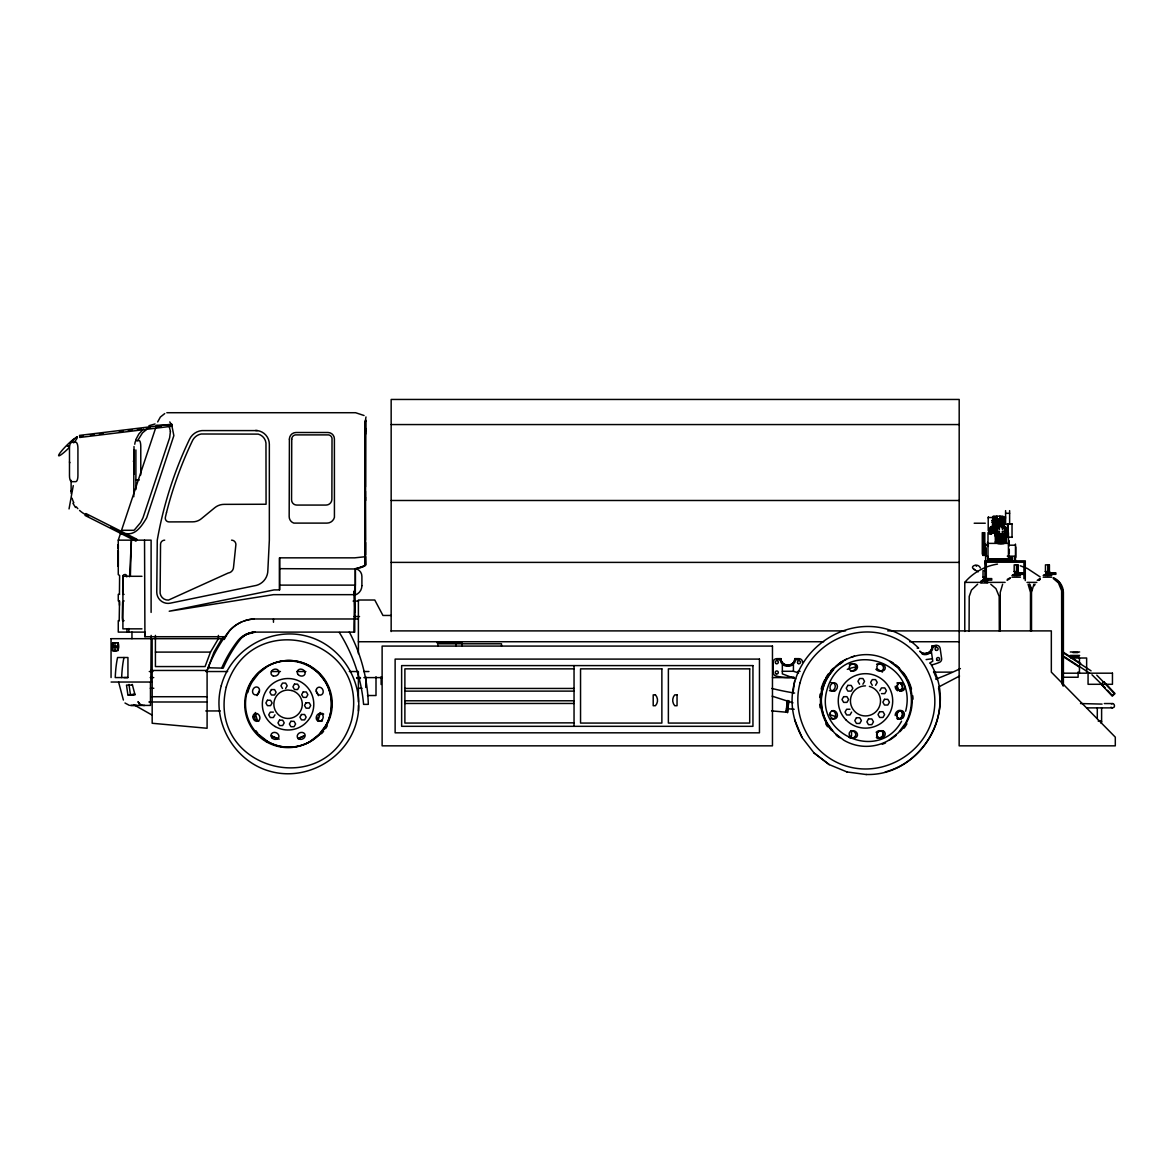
<?xml version="1.0" encoding="UTF-8"?>
<svg xmlns="http://www.w3.org/2000/svg" width="1174" height="1174" viewBox="0 0 1174 1174"><rect width="100%" height="100%" fill="white"/><g stroke="black" fill="none" stroke-linecap="round" stroke-linejoin="round"><path stroke-width="1.5" d="M365.452 491.275L365.452 500.711L365.437 499.317M365.437 486.931L365.437 428.07L365.452 429.068M119.499 605.314L119.308 600.927M126.733 576.816C127.438 573.044 121.318 574.115 122.932 577.637L122.727 593.061L122.932 594.337L124.062 594.352M851.517 735.966L851.576 730.639M122.698 591.813L122.947 577.226M362.311 567.291L365.29 565.296L365.466 421.818A9.788 0.91 90 0 1 365.598 419.896L365.598 434.175M79.759 437.476L171.888 426.235L171.888 425.193L171.683 424.196L79.436 435.407M128.773 632.111L128.876 628.516M130.373 576.214L131.4 540.157L129.566 576.713M932.039 645.949C932.948 652.495 923.733 656.369 919.697 651.144A7.015 7.015 0 0 0 932.039 645.949L936.089 645.362A3.581 3.581 0 0 1 940.154 648.4L941.621 658.541A3.581 3.581 0 0 1 939.494 662.341A46.476 46.476 0 0 1 931.804 664.88M933.066 645.803L932.42 649.838L929.925 653.008M126.895 632.111L127.027 628.824M365.466 557.004L365.437 421.114M990.812 533.73L992.001 533.128L990.401 533.363M1023.669 573.734L1020.852 573.734M1021.072 573.734L1023.537 573.734M1021.894 573.734L1023.068 573.734M1054.663 573.499L1051.757 573.69L1052.829 573.484M1052.183 573.514L1052.784 573.646M1054.061 573.734L1053.313 573.367M787.211 700.452L786.492 708.538M786.874 704.488L787.05 702.404M788.018 708.758L788.737 700.584L787.505 712.735L787.71 708.729L794.167 709.301M151.153 635.398L150.83 682.035M786.316 710.211L786.492 708.362M1051.757 573.602L1052.388 573.411M1055.044 573.572L1052.696 573.734M786.331 709.947L785.949 712.339M984.942 563.564L985.279 560.864M905.638 711.209C919.007 659.186 841.45 637.438 827.024 689.769C813.876 734.498 879.077 762.777 901.573 721.188M365.29 565.296L365.437 556.608L365.892 564.811L361.387 567.321L355.34 568.671L355.355 585.122L354.122 594.66L273.469 594.66L169.217 611.228L274.085 589.906L279.559 589.906L279.559 557.841L354.739 557.841L364.82 556.769L364.82 540.201M792.964 693.438L794.563 681.243M1015.29 574.174L1016.068 573.396M1048.514 573.396L1047.751 574.174M771.597 710.886L786.008 712.178L786.184 711.165M990.328 533.612L994.217 532.791M995.391 533.627L995.361 533.832A5.577 4.872 0 0 0 1000.908 538.602A5.577 4.872 0 0 0 1006.485 533.744L1006.411 533.627M1006.441 541.86C1005.854 544.648 995.831 544.575 995.361 541.86M119.425 594.249L119.616 575.451L118.266 574.644L118.266 540.157L120.452 533.583L123.681 533.583M354.739 588.908L354.122 618.977A33.254 3.111 -90 0 0 353.932 632.111M802.561 662.239A3.581 3.581 0 0 0 798.98 658.643L794.871 658.643C794.813 667.228 780.945 667.228 780.871 658.643L776.777 658.643A3.581 3.581 0 0 0 773.196 662.239L773.196 672.482A3.581 3.581 0 0 0 775.853 675.945A46.476 46.476 0 0 0 793.947 677.134M795.913 658.643L794.71 662.547L791.775 665.335M69.046 508.914L73.258 485.64M136.639 539.482L136.067 540.612M365.995 416.961L365.936 417.196A9.744 0.91 -90 0 0 365.466 421.818M134.1 460.883L133.322 461.221L134.32 460.443M69.486 462.028L69.882 462.717M1005.516 534.082L1005.56 533.935A5.386 4.696 0 0 1 1000.908 541.067A5.386 4.696 0 0 1 996.242 534.023M157.668 421.921L160.383 417.034L164.756 413.571M218.393 635.398L218.393 638.685L210.484 652.098L205.054 666.568L155.423 666.568L155.423 635.398M245.704 634.62L242.783 636.719L243.561 636.117A21.968 21.704 -90 0 1 253.32 632.272A20.398 19.532 0 0 0 240.641 638.949L237.882 642.501A99.981 69.794 -69.4 0 0 224.219 665.863L223.221 668.138L208.15 667.771L209.5 667.287M984.12 578.753L984.971 579.354L984.12 579.971M1016.801 572.956L1014.908 573.881M1046.416 573.015L1046.416 574.115L1047.413 573.572M1048.221 573.015L1047.898 574.203L1047.047 573.015M1049.057 573.572L1048.206 574.174M221.651 668.138L222.678 665.849A94.859 66.214 -69.4 0 1 237.515 641.165L238.689 639.742A22.952 21.983 0 0 1 253.07 632.243L254.993 632.111M135.656 439.912L138.84 433.998L143.331 429.17M137.593 440.69L142.48 432.868L147.132 429.038M1006.338 542.564L1006.441 533.495M1002.64 584.256L1000.248 592.356L1000.248 630.849M1033.912 584.256L1031.52 592.356L1031.52 630.849M1034.265 585.753L1035.086 584.256M285.634 688.492L287.19 685.777L285.634 683.077L282.508 683.077L280.938 685.777L282.508 688.492M274.965 714.834L273.395 717.549L270.269 717.549L268.714 714.834L270.269 712.134L273.395 712.134M862.905 684.222L864.548 681.36L862.905 678.499L859.588 678.499L857.93 681.36L859.588 684.222M851.62 712.104L849.961 714.966L846.645 714.966L845.001 712.104L846.645 709.243L849.961 709.243M875.569 685.322L877.227 682.461L875.569 679.599L872.267 679.599L870.609 682.461L872.267 685.322M879.825 690.767L881.483 687.905L884.785 687.905L886.443 690.767L884.785 693.629L881.483 693.629M226.567 635.868L221.901 638.685L213.991 652.098L207.094 670.457L207.094 728.262L152.18 723.272L152.136 638.685M171.683 424.196L171.624 424.944M996.227 540.95L997.562 540.95L997.225 541.786L996.227 540.95L996.565 541.786M996.227 541.273L996.565 540.436M997.225 541.786L997.562 540.95M983.973 578.811L983.739 579.677M119.19 620.679L119.528 600.927L118.266 600.927L118.266 594.352L119.543 594.352M990.709 526.774L989.55 528.095M990.9 527.83L991.678 526.95M990.9 528.491L992.676 526.935M995.156 528.535L996.212 527.185M996.491 528.77L997.166 528.021M1005.311 533.113L1002.405 534.361M1006.646 534.17L1004.372 536.357L997.43 536.357L995.156 534.331M139.618 705.442L139.559 704.943A7.279 0.763 -90 0 1 139.324 703.608L138.004 701.612L138.4 702.346A7.308 7.029 -90 0 0 144.784 705.427M964.779 631.465L964.779 582.377C973.07 572.633 984.825 566.059 997.474 564.107M365.319 565.589L365.437 556.608M1016.948 574.115L1017.183 573.25M1017.418 574.115L1017.711 573.396M1007.116 580.382L1009.934 578.459M1037.229 580.382L1040.032 578.459M1038.403 580.382L1039.753 579.34M1038.873 580.382L1040.223 579.34M990.709 526.935L992.221 525.923M996.212 527.346L997.43 526.363L1004.372 526.363L1005.59 527.346M999.397 526.877L996.491 528.124L996.491 533.774L997.885 535.006L1003.917 535.006L1005.311 533.774L1005.311 528.124L1002.405 526.877M1006.191 542.403L995.391 542.065M977.59 584.256L971.47 590.052L969.21 596.436L969.078 631.142M1007.307 579.34L1010.3 577.74M364.63 565.751L355.37 568.979L280.16 568.671M929.676 663.075L932.772 661.211L931.378 651.585A8.042 8.042 0 0 1 922.206 654.138L929.955 652.993M938.628 687.01L959.54 676.048M1004.915 540.363L1004.328 541.566L1005.487 541.566L1004.915 540.363L1005.487 540.979M1004.328 541.243L1005.487 541.243M245.718 634.606L255.213 632.111M1100.728 722.876L1101.432 722.436A2.715 1.247 0 0 0 1101.461 721.584L1100.317 720.968A1.952 0.895 0 0 0 1098.659 720.939L1098.174 721.085M1015.627 572.956L1015.055 574.013M1046.9 572.956L1046.093 573.572L1046.9 574.174M299.414 737.8L304.154 735.834A32.843 32.843 0 0 1 297.873 738.637M885.269 771.949C920.709 762.484 946.156 724.563 938.554 688.213M1111.367 703.842C1114.478 702.037 1116.048 707.893 1112.453 707.878L1086.713 707.878M1019.472 573.69L1020.103 573.734M148.937 425.722L155.085 423.961M360.462 567.644L361.387 567.321M132.457 685.088L126.484 685.088L127.893 694.876L134.834 694.201L132.339 694.876M917.143 648.121L918.171 647.975M933.036 646.845L936.177 646.39L936.03 645.377M926.139 659.597L932.405 658.687M1015.29 572.956L1016.317 574.115M866.104 774.473C920.944 776.44 959.305 710.065 930.468 663.457M79.597 436.449L83.207 436.009M90.442 435.128L94.052 434.688M99.482 434.028L103.092 433.573M119.352 431.592L122.977 431.151M128.392 430.491L132.002 430.051M137.431 429.391L141.041 428.95M146.471 428.29L150.081 427.85M157.316 426.969L160.926 426.529M168.161 425.648L171.771 425.208L173.855 435.627L146.662 517.822C142.406 524.969 135.949 535.432 126.249 533.583M990.739 533.143L994.217 533.128M118.207 645.905L112.22 645.935L112.22 647.373L118.383 647.373L117.356 642.75M123.989 677.574L127.937 677.574L127.937 657.513L117.576 657.513A37.363 8.203 -90 0 0 115.243 677.574L127.937 677.545M391.162 615.455L382.959 615.469L374.77 600.017L358.393 600.017L358.393 653.61M130.211 705.442L136.859 705.442M166.825 412.72L355.59 412.72L364.057 415.508M391.162 424.562L959.187 424.562M257.326 430.594L201.928 430.594A15.335 15.262 -71.6 0 0 189.528 439.252A386.73 384.852 -71.6 0 0 157.272 540.157L156.758 592.078A11.314 11.27 -90 0 0 170.333 603.157L254.156 585.841A15.688 15.629 -90 0 0 267.863 570.271L269.345 540.157L269.345 444.315A13.883 13.809 -71.6 0 0 257.326 430.594L255.521 430.476M139.251 480.019L136.199 480.019A5.914 1.526 -90 0 1 135.612 479.579M391.162 500.491L959.187 500.491M1005.59 513.317L1009.625 513.317M993.864 516.501L992.69 516.501L992.69 518.512L993.864 518.512M992.69 517L993.864 517M1002.904 516.956L1005.59 516.956M996.843 517.514L988.214 517.514L988.214 530.619L996.491 530.619M999.94 517.514L1002.904 517.514M992.69 518.013L993.864 518.013M1002.904 518.057L1005.59 518.057M991.854 520.537L1004.915 520.537M991.854 520.874L1004.915 520.874M992.133 522.21L1004.651 522.21M992.133 522.547L1004.651 522.547M974.185 523.222L985.279 523.222M992.412 523.898L1004.372 523.898M992.412 524.235L1004.372 524.235M1007.996 524.044L1012.032 524.044M1004.885 524.352L1007.571 524.352M992.749 525.57L1004.034 525.57M992.749 525.908L1004.034 525.908M992.676 526.275L994.275 526.275M993.013 527.258L997.078 527.258M993.013 527.596L997.078 527.596M999.397 527.537L997.885 526.877M1002.405 527.537L1003.917 526.877M996.491 528.711L999.397 528.711M1002.405 528.711L1005.311 528.711M993.013 528.931L995.86 528.931M993.013 529.269L995.86 529.269M995.317 529.606L996.491 529.606M1005.311 529.812L1007.996 529.812M995.317 530.12L996.491 530.12M995.317 531.132L999.397 531.206L999.397 535.006M1005.311 531.206L1002.405 531.206L1002.405 535.006M1005.311 531.426L1007.996 531.426M995.317 531.631L996.491 531.631M1006.47 531.793L1007.336 531.793L1006.47 532.468M992.866 531.954L994.026 531.954M996.491 531.866L999.397 531.866M1002.405 531.866L1005.311 531.866M994.818 532.629L987.994 532.629L987.994 559.528M999.397 533.7L1002.405 533.7M996.491 533.113L999.397 534.361M995.156 534.17L997.43 536.18L1004.372 536.357M1007.996 537.193L1012.032 537.193M118.266 540.157L151.108 540.157L151.108 612.417M996.565 540.774L997.562 541.273M987.994 543.386L1008.437 543.386M118.31 548.493L118.31 544.971M985.617 545.191L988.303 545.191L988.303 546.424M1008.51 545.191L1015.466 545.191M1008.774 545.895L1009.112 540.818L1008.774 546.057M118.31 566.367L118.31 550.988M1007.292 556.168L1014.453 556.168L1014.453 560.203M1009.948 557.445L1012.311 557.445M1009.948 558.619L1012.311 558.619M987.994 558.853L1008.774 558.853M1009.948 558.912L1012.311 558.912M987.657 559.528L1009.112 559.528L1009.112 560.864M1007.292 560.203L1014.952 560.864M391.162 562.39L959.187 562.39M985.324 570.652L983.02 570.652L983.02 577.388M1013.881 571.591L1018.445 571.591M1045.154 571.591L1049.717 571.591M1013.881 574.35L1024.55 574.335L1024.535 572.795L1014.732 572.795L1014.732 574.335M1045.154 574.35L1055.822 574.335L1055.808 572.795L1046.019 572.795L1046.034 574.335M1012.78 574.805L1019.575 574.805M1044.053 574.805L1050.862 574.805M1011.915 575.436L1020.455 575.436M1043.187 575.436L1051.728 575.436M141.966 576.302L122.903 576.302L122.903 628.853L141.966 628.853M1011.915 577.182L1020.455 577.182M1043.187 577.182L1051.728 577.182M982.711 577.388L985.632 577.388M982.711 580.147L991.736 580.132L991.736 578.591L983.563 578.591L983.592 580.132M981.611 580.602L986.776 580.602M980.745 581.218L987.642 581.218M964.779 582.377L981.596 582.377M986.571 582.377L1005.105 582.377M1026.957 582.377L1036.833 582.377M980.745 582.979L987.642 582.979M280.175 585.122L355.355 585.122M124.062 600.927L122.61 602.042L122.287 617.744L122.595 620.65L124.062 620.679M353.11 601.103L358.525 601.103M354.049 616.555L359.538 616.555M244.177 620.958A36.438 35.998 -90 0 1 253.995 618.977L358.393 618.977M119.366 620.679L118.266 620.679L118.266 632.111L144.93 632.111L144.93 636.719L225.467 636.719L229.693 630.585A36.438 35.998 -90 0 1 241.844 621.882M391.162 630.893L845.559 630.893M887.705 630.893L1051.332 630.893L1051.332 672.144L1115.3 737.155L1115.3 745.842L959.158 745.842L959.158 630.893M254.42 632.111L354.739 632.111L354.739 618.977M111.104 638.685L221.901 638.685M358.393 641.738L823.62 641.738M909.703 641.738L959.158 641.738M118.207 642.75L112.851 642.75L112.851 645.935M436.889 642.765L461.896 642.765L461.896 646.331M117.385 649.09L117.385 647.373M118.266 650.528L112.851 650.528L112.909 647.373M155.423 652.098L210.484 652.098M1070.292 651.981L1079.64 651.981M1072.933 652.583L1077.835 652.583M1070.292 655.43L1079.64 655.43M1070.893 656.648L1079.038 656.648M1070.82 658.012L1086.64 658.012L1086.64 673.186L1063.732 673.186M780.02 659.671L776.85 659.671L776.85 658.643M795.737 659.671L798.907 659.671L798.907 658.643M791.804 665.306L783.939 665.306L781.048 662.547L779.829 658.643M574.042 668.857L404.883 668.857L404.883 723.067L574.042 722.846M150.83 670.457L207.182 670.457L208.429 667.037A106.717 74.49 -69.4 0 1 228.035 632.522A34.897 33.415 0 0 1 253.995 618.977M782.339 671.293L793.419 671.293A167.559 167.559 0 0 0 798.687 672.878M149.274 671.528L152.928 671.528M205.802 671.528L227.653 671.528M271.355 671.528L280.454 671.528M296.802 671.528L305.856 671.528M349.324 671.528L358.393 671.528L358.393 701.979M363.647 671.528L368.915 671.528M933.535 672.144L951.835 672.144M1062.661 677.251L1078.114 677.251L1078.114 671.968M150.199 677.603L153.735 677.603M356.588 677.603L360.462 677.603M363.881 677.603L382.372 677.603M772.463 677.603L793.8 677.603M356.896 678.44L360.447 678.44M111.104 682.035L152.136 682.035M150.301 688.272L153.794 688.272M358.363 688.272L362.018 688.272M404.883 688.448L574.042 688.448M404.883 691.119L574.042 691.119M127.893 694.876L135.025 694.876L132.266 684.413M367.477 695.522L376.003 695.522L376.003 676.738M152.048 696.725L207.182 696.725M404.883 700.79L574.042 700.79M148.878 701.993L207.182 701.993M404.883 703.461L574.042 703.461M1080.52 703.549L1102.063 704.092M1104.323 703.549L1112.453 703.549M131.062 705.427L150.477 705.427L150.477 682.035M205.773 710.945L220.301 710.945M974.758 569.566C968.036 566.749 978.162 562.126 980.363 567.996M1112.453 707.878L1110.927 707.247M846.938 771.949L866.324 774.546M129.375 705.369L124.987 703.006M772.14 696.167L792.964 702.844M829.402 714.526L836.343 716.756M795.781 678.895L782.339 673.861L782.339 664.117A8.042 8.042 0 0 0 793.419 664.117L793.419 671.293M169.79 421.921L171.727 425.208M1020.221 565.765L1027.367 568.495L1040.12 576.889M847.158 772.022L829.079 764.538L813.743 752.769M277.651 738.461L271.311 735.834A32.843 32.843 0 0 0 279.236 739.121M1048.455 573.25L1047.839 575.436M1053.342 577.74C1059.197 580.073 1063.292 586.046 1063.395 592.356L1063.395 685.836M85.951 513.566L136.859 539.218M88.652 516.105L85.467 514.491A26.151 25.989 -90 0 1 79.553 510.411M110.928 527.331L136.389 540.157M84.983 515.415L135.92 541.082M364.835 422.347L364.865 421.598M973.672 569.302L978.294 571.811M133.645 704.62L152.18 715.127M1054.413 578.459L1059.564 582.847L1062.793 590.654L1062.925 685.836M1053.239 578.459L1058.39 582.847L1061.619 590.654L1061.751 684.002M990.797 584.256L995.948 588.644L999.177 596.436L999.309 631.142M1063.306 652.172L1080.77 663.501L1078.701 666.685L1064.143 657.235M1063.013 652.627L1080.476 663.956M1081.386 664.543L1091.072 670.838M1064.436 656.78L1078.994 666.23M1079.904 666.817L1089.575 673.113M975.726 565.486L976.548 566.264M1091.967 674.771L1105.13 687.729M918.699 648.121C857.607 588.497 760.414 663.075 802.194 737.507M829.299 764.626L813.964 752.857L801.974 737.433L794.563 719.574M258.75 734.513L267.569 741.41A41.985 41.985 0 0 0 310.185 741.41L319.005 734.513L325.77 725.532A43.996 43.996 0 0 0 325.77 682.182L319.005 673.201L310.185 666.304A41.985 41.985 0 0 0 267.569 666.304L258.75 673.201L251.97 682.182A43.996 43.996 0 0 0 247.729 692.631M1096.765 675.153L1103.545 682.05M1104.734 683.327L1114.258 693.555L1112.277 695.404L1107.522 690.283M1005.59 527.185L1006.646 528.535M1004.636 528.021L1005.311 528.77M1016.082 573.881C1018.973 574.79 1016.464 570.916 1017.3 575.436M255.844 730.668L257.781 733.236M75.518 507.476L72.891 503.206M1029.73 584.256L1031.682 588.966M1029.26 584.256L1031.52 590.654M1028.086 584.256L1030.479 592.356L1030.479 630.849M933.609 671.499L936.969 679.614M898.183 690.077L896.892 686.849A39.887 39.887 0 0 1 898.462 689.945M144.93 636.719L144.534 540.157M118.589 682.035L123.387 700.042M128.964 684.413L130.373 694.201M353.976 591.3L355.296 619.3M365.437 430.256L365.452 431.107M365.452 498.627L365.437 497.292M365.437 540.201L364.82 422.64L364.82 556.769M1101.608 707.643L1101.608 721.863M1097.294 707.687L1097.294 718.503M1079.449 658.012L1079.449 663.061M1079.449 666.436L1079.449 673.186M1055.338 572.795L1055.367 574.335M1054.193 572.795L1054.179 574.335M1051.787 572.795L1051.801 574.335M1051.317 572.795L1051.346 574.335M1049.703 572.795L1049.673 574.335M1049.409 571.591L1049.409 564.855L1045.462 564.855L1045.462 571.591M1049.409 574.35L1049.409 575.436M1048.954 564.855L1048.954 571.591M1049.042 574.35L1049.101 575.436M1048.529 572.795L1048.646 575.436M1048.367 572.927L1048.221 575.436M1047.78 564.855L1047.78 571.591M1047.208 572.795L1047.193 574.335M1046.944 574.35L1046.944 575.436M1046.724 572.927L1046.577 575.436M1045.829 574.35L1045.785 575.436M1045.462 574.35L1045.462 575.436M1025.284 580.587L1025.284 560.864L984.942 560.864L984.942 582.377M1024.066 572.795L1024.08 574.335M1023.933 578.709L1023.933 562.214L986.292 562.214L986.292 582.377M1022.921 572.795L1022.892 574.335M1020.514 572.795L1020.529 574.335M1020.045 572.795L1020.059 574.335M1018.871 572.795L1018.885 574.335M1018.416 572.795L1018.401 574.335M1018.137 571.591L1018.137 564.855L1014.189 564.855L1014.189 571.591M1018.137 574.35L1018.137 575.436M1017.667 564.855L1017.667 571.591M1017.667 574.35L1017.829 575.436M1016.493 564.855L1016.493 571.591M1016.625 572.927L1016.493 575.436M1016.185 574.35L1016.185 575.436M1016.126 574.35L1016.126 575.436M1015.789 546.923L1015.789 557.342M1015.466 544.061L1015.466 560.203M1015.451 572.927L1015.451 574.203M1015.305 574.35L1015.305 575.436M1014.497 574.35L1014.556 575.436M1014.189 574.35L1014.189 575.436M1012.032 523.765L1012.032 537.457M1009.625 510.631L1009.625 524.147M1009.288 549.946L1009.288 552.969M1008.774 548.772L1008.774 559.528M1008.437 532.629L1008.437 559.528M1007.996 523.765L1007.996 537.457M1007.571 523.971L1007.571 534.053M1006.646 528.373L1006.646 534.331M1005.59 510.631L1005.59 524.382M1004.372 526.363L997.43 526.363M1003.535 523.736L1003.535 527.17M1002.904 518.849L1002.904 516.164L993.864 516.164L993.864 518.849M1002.405 526.216L1002.405 529.371M1001.481 517.514L1001.481 518.849M999.94 516.164L999.94 518.849M999.397 526.216L999.397 529.371M996.843 516.164L996.843 518.849M995.288 517.514L995.288 518.849M995.156 528.373L995.361 542.197M988.376 516.853L988.376 518.16M987.628 556.168L987.628 560.864M987.701 578.591L987.716 580.132M987.495 542.388L987.495 544.398M985.955 547.92L985.955 556.329M986.057 578.591L986.057 580.132M985.617 544.061L985.617 560.203M985.147 548.772L985.147 555.493M985.324 580.147L985.324 581.218M984.81 532.629L984.81 555.493M984.282 578.723L984.135 581.218M983.959 532.629L983.959 554.143M983.298 552.132L983.298 555.493M983.328 580.147L983.328 581.218M983.122 532.629L982.961 555.493M983.02 580.147L983.02 581.218M982.785 551.648L982.785 552.616M982.286 532.629L982.286 554.143M959.187 631.553L959.187 399.453L391.162 399.453L391.162 631.553M574.042 665.599L574.042 726.324M501.518 646.082L501.518 643.792L437.829 643.792L437.829 646.082M455.747 642.765L455.747 646.331M381.124 676.738L381.124 684.515M365.598 542.447L365.598 554.891M365.76 676.738L365.76 687.494M358.393 705.559L358.393 710.945M354.739 586.369L354.739 612.417M279.559 557.841L279.559 589.906M273.469 618.977L273.469 622.264M135.891 449.95L135.891 489.514M134.012 446.516L134.012 474.105M133.792 449.891L133.792 496.705M131.958 632.111L131.958 638.685M117.855 544.971L117.855 548.493M117.855 550.988L117.855 566.367M114.949 642.75L115.008 645.905L112.924 645.935L112.689 642.897A4.08 0.895 -90 0 0 112.029 647.358A4.08 0.895 -90 0 0 112.924 650.91L115.375 650.91A37.392 8.203 90 0 0 118.354 649.266L118.735 646.83A4.08 0.895 -90 0 0 117.84 642.75M114.993 647.373L115.052 650.528M111.06 638.685L111.06 677.559M71.115 480.298L71.115 491.114A26.151 25.989 -90 0 0 71.218 493.52M794.871 658.643A7.015 7.015 0 0 1 787.871 665.306A7.015 7.015 0 0 1 780.871 658.643M960.405 668.578A278.473 278.473 0 0 1 935.693 679.144M903.144 689.021A278.473 278.473 0 0 1 897.905 690.209M794.637 693.071A278.473 278.473 0 0 1 771.817 688.434M797.645 673.245A1.541 1.541 0 0 1 800.066 671.396M847.29 669.341A39.887 39.887 0 0 1 855.655 667.023M876.2 669.063A39.887 39.887 0 0 1 882.466 672.071M991.502 534.009A5.048 4.402 0 0 1 993.351 532.394M991.017 533.921A5.606 4.887 0 0 1 994.422 531.646M991.502 533.348A5.048 4.402 0 0 1 992.309 532.438M991.017 533.099A5.606 4.887 0 0 1 993.072 531.308A5.606 4.887 0 0 0 990.46 534.111M991.502 533.187A5.048 4.402 0 0 1 992.309 532.277M991.003 533.583A5.048 4.402 0 0 1 992.309 531.617M990.137 533.378A5.943 5.18 0 0 1 991.678 531.059M992.911 530.237A5.943 5.18 0 0 1 994.334 529.723M990.137 533.216A5.943 5.18 0 0 1 991.678 530.897M992.911 530.076A5.943 5.18 0 0 1 994.334 529.547M991.003 533.422A5.048 4.402 0 0 1 992.309 531.455M990.827 533.906A5.048 4.402 0 0 1 991.502 531.705M989.594 533.744A6.281 5.474 0 0 1 990.43 531M991.428 529.87A6.281 5.474 0 0 1 994.246 528.447M992.309 529.973A5.048 4.402 0 0 1 993.351 529.269M989.256 532.923A6.618 5.782 0 0 1 989.477 531.426M990.137 530.032A6.618 5.782 0 0 1 994.158 527.331M992.309 529.151A5.048 4.402 0 0 1 993.351 528.447M989.154 533.832A6.956 6.075 0 0 1 994.07 526.392M1005.766 535.227A5.048 4.402 0 0 1 1000.908 540.759A5.048 4.402 0 0 1 996.036 535.227M1005.766 534.405A5.048 4.402 0 0 1 1000.908 539.937A5.048 4.402 0 0 1 996.036 534.405M1005.56 533.201A5.386 4.696 0 0 1 1000.908 540.245A5.386 4.696 0 0 1 996.242 533.201M1005.56 533.04A5.386 4.696 0 0 1 1000.908 540.069A5.386 4.696 0 0 1 996.242 533.04M1005.267 537.575A5.048 4.402 0 0 1 996.535 537.575M1005.766 533.583A5.048 4.402 0 0 1 1000.908 539.115A5.048 4.402 0 0 1 996.036 533.583M1006.353 533.451A5.65 4.931 0 0 1 1000.908 539.658A5.65 4.931 0 0 1 995.449 533.451M1006.353 533.289A5.65 4.931 0 0 1 1000.908 539.482A5.65 4.931 0 0 1 995.449 533.289M1005.766 533.422A5.048 4.402 0 0 1 1000.908 538.954A5.048 4.402 0 0 1 996.036 533.422M1005.942 533.744A5.048 4.402 0 0 1 1005.766 534.874M1005.267 535.931A5.048 4.402 0 0 1 996.535 535.931M996.036 534.874A5.048 4.402 0 0 1 995.86 533.744M1005.942 533.084A5.048 4.402 0 0 1 1005.766 534.214A5.048 4.402 0 0 1 1005.766 536.518A5.048 4.402 0 0 1 1000.908 542.08A5.048 4.402 0 0 1 996.036 536.547A5.048 4.402 0 0 1 996.036 534.243A5.048 4.402 0 0 1 995.86 533.084M1005.267 535.285A5.048 4.402 0 0 1 996.535 535.285M1006.632 531.749A5.929 5.166 0 0 1 1001.671 538.206A5.929 5.166 0 0 1 994.98 533.084M1005.091 529.43A5.929 5.166 0 0 1 1006.03 530.501M1005.766 530.956A5.048 4.402 0 0 1 1005.766 533.231M1005.267 534.287A5.048 4.402 0 0 1 1004.46 535.212M1003.418 535.902A5.048 4.402 0 0 1 998.384 535.902M997.342 535.212A5.048 4.402 0 0 1 996.535 534.287M996.036 533.231A5.048 4.402 0 0 1 996.036 530.956M1005.326 528.388A6.266 5.474 0 0 1 1005.326 536.122A6.266 5.474 0 0 1 996.477 536.122A6.266 5.474 0 0 1 996.477 528.388M1005.942 531.44A5.048 4.402 0 0 1 1000.908 535.843A5.048 4.402 0 0 1 995.86 531.44M996.036 530.296A5.048 4.402 0 0 1 997.342 528.329M998.384 527.625A5.048 4.402 0 0 1 999.602 527.185M1002.2 527.185A5.048 4.402 0 0 1 1003.418 527.625M1004.46 528.329A5.048 4.402 0 0 1 1005.766 530.296M327.238 725.928A43.365 43.365 0 0 1 325.506 728.672M323.584 731.299A43.365 43.365 0 0 1 321.456 733.75M258.72 721.335A4.08 3.419 67.5 0 1 256.475 713.601M318.682 715.127A4.08 3.419 -67.5 0 1 323.657 714.071M322.468 720.939A4.08 3.419 -67.5 0 1 317.875 717.065M890.728 661.637A45.874 45.874 0 0 1 899.944 731.696M896.261 735.247A45.874 45.874 0 0 1 889.261 740.207M839.087 737.389A45.874 45.874 0 0 1 836.402 735.247M831.574 730.419A45.874 45.874 0 0 1 833.892 668.05M835.125 666.861A45.874 45.874 0 0 1 841.934 661.637M843.387 660.757A45.874 45.874 0 0 1 846.41 659.157M851.194 657.176A45.874 45.874 0 0 1 854.452 656.178M906.915 723.844A45.874 45.874 0 0 1 904.097 728.144M885.534 742.951A45.874 45.874 0 0 1 882.32 744.213M839.953 737.815A45.874 45.874 0 0 1 835.976 734.528M832.425 730.83A45.874 45.874 0 0 1 833.569 669.694M839.953 664A45.874 45.874 0 0 1 842.785 662.063M890.112 661.182A45.874 45.874 0 0 1 893.018 663.002M895.791 665.042A45.874 45.874 0 0 1 899.622 668.461M903.041 672.306A45.874 45.874 0 0 1 906.915 677.97M907.737 679.452A45.874 45.874 0 0 1 911.494 689.035M912.77 695.771A45.874 45.874 0 0 1 913.02 699.205M832.865 682.71A4.3 3.625 -67.5 0 1 831.295 691.016M830.341 690.914A4.3 3.625 -67.5 0 1 829.475 690.517M830.943 682.798A4.3 3.625 -67.5 0 1 831.911 682.608M876.156 732.297A4.3 3.625 -22.5 0 1 883.318 732.737A4.3 3.625 -22.5 0 1 878.563 738.108M877.521 737.918A4.3 3.625 -22.5 0 1 876.596 737.477M897.743 690.826A4.3 3.625 67.5 0 1 895.234 686.262M897.303 683.063A4.3 3.625 67.5 0 1 902.483 686.188A4.3 3.625 67.5 0 1 899.68 691.237M827.567 726.735A45.874 45.874 0 0 1 825.748 723.844M820.112 707.746A45.874 45.874 0 0 1 819.731 704.327M819.731 697.488A45.874 45.874 0 0 1 820.112 694.069M821.169 689.035A45.874 45.874 0 0 1 824.926 679.452M825.748 677.97A45.874 45.874 0 0 1 828.565 673.671M830.722 670.97A45.874 45.874 0 0 1 833.041 668.461M839.645 663.002A45.874 45.874 0 0 1 842.536 661.182M898.697 710.637A4.3 3.625 -67.5 0 1 902.615 715.083A4.3 3.625 -67.5 0 1 897.303 718.737M895.234 715.553A4.3 3.625 -67.5 0 1 897.743 710.989M849.242 664.616A4.3 3.625 -22.5 0 1 855.729 666.23A4.3 3.625 -22.5 0 1 850.827 671.146M878.563 663.706A4.3 3.625 22.5 0 1 883.318 669.077A4.3 3.625 22.5 0 1 876.156 669.503M876.596 664.323A4.3 3.625 22.5 0 1 877.521 663.897M850.827 730.654A4.3 3.625 22.5 0 1 855.802 734.616A4.3 3.625 22.5 0 1 851.297 738.035M850.225 737.727A4.3 3.625 22.5 0 1 849.242 737.184M832.249 710.637A4.3 3.625 67.5 0 1 835.653 716.096A4.3 3.625 67.5 0 1 830.796 718.561M869.376 686.379A15.042 15.042 0 0 1 876.993 710.578A15.042 15.042 0 0 1 851.84 707.262A15.042 15.042 0 0 1 865.473 685.865M883.186 737.111A4.3 3.625 -22.5 0 1 877.066 736.377A4.3 3.625 -22.5 0 1 879.443 730.962M882.643 730.771A4.3 3.625 -22.5 0 1 883.567 731.211M902.513 717.872A4.3 3.625 -67.5 0 1 896.775 716.008A4.3 3.625 -67.5 0 1 901.148 710.505M898.418 689.593A4.3 3.625 67.5 0 1 897.156 685.499M897.45 684.501A4.3 3.625 67.5 0 1 899.563 682.637M880.94 730.771A4.3 3.625 -22.5 0 1 878.343 738.02M877.301 737.83A4.3 3.625 -22.5 0 1 876.376 737.404M897.083 682.989A4.3 3.625 67.5 0 1 901.823 689.71M898.477 710.563A4.3 3.625 -67.5 0 1 902.38 715.01A4.3 3.625 -67.5 0 1 897.083 718.664M855.347 735.951A4.3 3.625 22.5 0 1 852.163 738.02M851.077 737.962A4.3 3.625 22.5 0 1 849.022 737.111M231.542 540.157A4.373 4.358 -90 0 1 235.901 544.531L233.567 566.91A6.163 6.134 -90 0 1 228.182 573.029L168.484 600.09A8.027 7.983 -90 0 1 160.119 593.266L160.544 544.325A4.168 4.153 -90 0 1 164.698 540.157M121.656 677.574A37.363 8.203 -90 0 1 123.989 657.513M224.117 639.507A110.591 77.205 -69.4 0 1 225.496 637.453M77.279 437.168A13.134 1.673 -45 0 1 73.654 442.833M69.163 447.646A13.134 1.673 -45 0 1 58.949 454.587A13.134 1.673 -45 0 1 73.727 439.061M75.444 437.829A13.134 1.673 -45 0 1 76.662 437.183M140.763 474.883A5.914 1.526 -90 0 0 140.777 474.105L140.777 446.516A5.914 1.526 -90 0 0 139.251 440.617L136.199 440.617A5.914 1.526 -90 0 0 135.802 440.808M134.775 444.256A5.914 1.526 -90 0 1 135.612 441.057M320.179 712.53A32.843 32.843 0 0 1 317.743 720.763M257.737 720.763A32.843 32.843 0 0 1 255.301 712.53M257.077 695.624A32.843 32.843 0 0 1 259.293 690.972M316.188 690.972A32.843 32.843 0 0 1 318.403 695.624M349.294 631.964A163.01 163.01 0 0 1 368.298 704.371L363.588 704.371A161.352 161.352 0 0 0 339.301 632.434M71.731 442.642A9.7 9.641 -90 0 1 77.337 437.007M77.866 508.694A26.151 25.989 -90 0 1 76.339 506.845M73.83 502.751A26.151 25.989 -90 0 1 72.098 498.246M289.406 439.12L289.171 516.575A6.897 6.853 -71.6 0 0 293.838 523.105L326.974 523.105A7.719 7.69 -71.6 0 0 334.429 517.352L334.399 438.973A6.457 6.428 -71.6 0 0 327.986 432.502L296.009 432.502A6.618 6.589 -71.6 0 0 289.406 439.12M291.739 439.193L291.563 499.845A5.239 5.21 -71.6 0 0 296.758 505.069L326.078 505.069A5.811 5.782 -71.6 0 0 331.875 499.258L332.022 438.43A4.109 4.094 -71.6 0 0 328.5 434.894L295.452 434.894A4.256 4.241 -71.6 0 0 291.783 438.562L291.739 439.193M170.421 431.445L169.643 437.785L143.008 517.719L140.587 522.591L134.907 529.342A13.017 2.363 -71.6 0 1 133.631 530.296L121.538 530.296L156.582 425.208L168.968 425.311L170.421 431.445M70.968 490.937L72.23 491.29L70.968 490.937M221.255 685.733C211.335 721.863 234.507 761.999 270.754 771.479C306.884 781.4 347.02 758.228 356.485 721.981C366.42 685.851 343.248 645.715 306.986 636.235C270.871 626.314 230.735 649.486 221.255 685.733M226.244 687.083C206.463 769.806 327.267 802.18 351.496 720.631C371.292 637.908 250.473 605.535 226.244 687.083M800.081 682.74C790.351 718.136 813.054 757.465 848.582 766.739C883.978 776.454 923.307 753.752 932.582 718.239C942.311 682.842 919.594 643.513 884.081 634.239C848.685 624.509 809.356 647.212 800.081 682.74M166.488 512.612L165.373 517.279A3.771 3.757 -71.6 0 0 168.88 521.916L192.741 521.843A13.692 13.633 -71.6 0 0 201.356 518.732L214.739 507.74A14.836 14.763 -71.6 0 1 224.087 504.365L266.072 504.248L265.97 442.936A10.581 10.537 -71.6 0 0 258.251 434.116L201.194 433.998A12.048 11.989 -71.6 0 0 192.962 439.751L192.448 440.72A383.296 381.433 -71.6 0 0 166.488 512.612M67.138 445.606L68.341 446.105L67.138 445.606M271.429 689.578L269.859 692.293L271.429 695.008L274.555 695.008L276.125 692.293L274.555 689.578L271.429 689.578M267.437 700.247L265.867 702.962L267.437 705.662L270.563 705.662L272.119 702.962L270.563 700.247L267.437 700.247M294.483 684.119L292.913 686.819L294.483 689.534L297.609 689.534L299.179 686.819L297.609 684.119L294.483 684.119M279.529 720.146L277.959 722.861L279.529 725.561L282.655 725.561L284.225 722.861L282.655 720.146L279.529 720.146M303.2 691.956L301.63 694.67L303.2 697.385L306.326 697.385L307.882 694.67L306.326 691.956L303.2 691.956M290.947 721.306L289.376 724.02L290.947 726.721L294.072 726.721L295.628 724.02L294.072 721.306L290.947 721.306M306.062 702.756L304.492 705.471L306.062 708.171L309.188 708.171L310.743 705.471L309.188 702.756L306.062 702.756M301.483 714.482L299.913 717.182L301.483 719.897L304.609 719.897L306.165 717.182L304.609 714.482L301.483 714.482M847.877 685.381L846.219 688.243L847.877 691.119L851.179 691.119L852.838 688.243L851.179 685.381L847.877 685.381M843.651 696.666L841.993 699.528L843.651 702.39L846.953 702.39L848.611 699.528L846.953 696.666L843.651 696.666M856.448 717.725L854.789 720.587L856.448 723.448L859.75 723.448L861.408 720.587L859.75 717.725L856.448 717.725M868.511 718.943L866.867 721.805L868.511 724.681L871.827 724.681L873.485 721.805L871.827 718.943L868.511 718.943M884.506 699.322L882.848 702.184L884.506 705.046L887.808 705.046L889.466 702.184L887.808 699.322L884.506 699.322M879.664 711.723L878.005 714.584L879.664 717.461L882.98 717.461L884.624 714.584L882.98 711.723L879.664 711.723M834.45 668.05L827.288 677.545A46.549 46.549 0 0 0 827.303 723.419L834.45 732.928L843.798 740.207A44.421 44.421 0 0 0 888.865 740.222L898.198 732.928L905.374 723.419A46.549 46.549 0 0 0 905.359 677.545L898.198 668.05L888.865 660.757A44.421 44.421 0 0 0 843.798 660.757L834.45 668.05M1103.942 681.683L1101.168 684.266L1112.248 696.167L1115.036 693.585L1103.942 681.683M75.811 442.26L71.599 442.26A5.914 2.113 90 0 0 69.486 448.16L69.486 475.749A5.914 2.113 -90 0 0 71.599 481.663L75.811 481.663A5.914 2.113 -90 0 0 77.924 475.749L77.924 448.16A5.914 2.113 -90 0 0 75.811 442.26M1004.254 518.849L992.529 519.187L1004.254 518.849M1012.311 557.004L1009.948 557.004L1009.948 559.352L1012.311 559.352L1012.311 557.004M772.463 646.082L382.122 646.082L382.122 745.842L772.463 745.842L772.463 646.082M759.461 659.098L395.124 659.098L395.124 732.825L759.461 732.825L759.461 659.098M752.945 665.599L401.64 665.599L401.64 726.324L752.945 726.324L752.945 665.599M661.872 668.857L580.543 668.857L580.543 723.067L661.872 723.067L661.872 668.857M749.702 668.857L668.373 668.857L668.373 723.067L749.702 723.067L749.702 668.857M1112.453 673.186L1088.063 673.186L1088.063 684.295L1112.453 684.295L1112.453 673.186M655.43 694.876L653.199 694.876L653.199 705.721L655.43 705.721A8.042 8.042 0 0 0 655.43 694.876M677.046 694.876L674.727 694.876A8.291 8.291 0 0 0 674.727 705.721L677.046 705.721L677.046 694.876M291.754 690.517L288.07 690.033A14.22 14.22 0 0 0 275.186 710.27A14.22 14.22 0 0 0 298.959 713.396A14.22 14.22 0 0 0 291.754 690.517M1050.158 574.335L1050.172 572.795L1050.143 574.335M1047.472 575.436L1047.472 574.35L1047.413 575.436M361.9 585.65L361.9 576.361A7.778 7.778 0 0 0 355.34 568.671L355.34 594.939A9.862 9.862 0 0 0 361.9 585.65M776.014 663.559A1.541 1.541 0 0 0 778.318 662.239A1.541 1.541 0 0 0 776.014 660.903A1.541 1.541 0 0 0 776.014 663.559M776.014 673.803A1.541 1.541 0 0 0 778.318 672.482A1.541 1.541 0 0 0 776.014 671.146A1.541 1.541 0 0 0 776.014 673.803M798.203 663.559A1.541 1.541 0 0 0 800.507 662.239A1.541 1.541 0 0 0 798.203 660.903A1.541 1.541 0 0 0 798.203 663.559M935.693 650.147A1.541 1.541 0 0 0 938.129 649.09A1.541 1.541 0 0 0 936.001 647.505A1.541 1.541 0 0 0 935.693 650.147M937.16 660.287A1.541 1.541 0 0 0 939.611 659.23A1.541 1.541 0 0 0 937.468 657.645A1.541 1.541 0 0 0 937.16 660.287M267.188 741.41A43.365 43.365 0 0 0 332.242 703.857A43.365 43.365 0 0 0 267.188 666.304A43.365 43.365 0 0 0 267.188 741.41M275.2 726.545A25.725 25.725 0 0 0 313.796 704.253A25.725 25.725 0 0 0 275.2 681.977A25.725 25.725 0 0 0 275.2 726.545M257.532 694.304A4.08 3.419 -67.5 0 0 258.075 687.406A4.08 3.419 -67.5 0 0 252.542 691.075A4.08 3.419 -67.5 0 0 257.532 694.304M266.395 741.807A43.365 43.365 0 0 0 331.435 704.253A43.365 43.365 0 0 0 266.395 666.7A43.365 43.365 0 0 0 266.395 741.807M271.942 737.844A4.08 3.419 22.5 0 0 278.722 737.463A4.08 3.419 22.5 0 0 274.217 732.385A4.08 3.419 22.5 0 0 271.942 737.844M299.429 739.224A4.08 3.419 -22.5 0 0 305.152 735.217A4.08 3.419 -22.5 0 0 298.944 733.251A4.08 3.419 -22.5 0 0 299.429 739.224M316.378 689.402A4.08 3.419 67.5 0 0 320.399 695.125A4.08 3.419 67.5 0 0 322.366 688.918A4.08 3.419 67.5 0 0 316.378 689.402M321.661 720.381A4.08 3.419 -67.5 0 0 321.265 713.601A4.08 3.419 -67.5 0 0 316.202 718.106A4.08 3.419 -67.5 0 0 321.661 720.381M298.167 674.566A4.08 3.419 22.5 0 0 304.932 674.169A4.08 3.419 22.5 0 0 300.427 669.107A4.08 3.419 22.5 0 0 298.167 674.566M273.219 675.945A4.08 3.419 -22.5 0 0 278.928 671.924A4.08 3.419 -22.5 0 0 272.735 669.958A4.08 3.419 -22.5 0 0 273.219 675.945M252.909 716.61A4.08 3.419 67.5 0 0 257.987 721.13A4.08 3.419 67.5 0 0 258.383 714.35A4.08 3.419 67.5 0 0 252.909 716.61M897.391 685.572A4.3 3.625 67.5 0 0 902.322 690.914A4.3 3.625 67.5 0 0 903.466 683.943A4.3 3.625 67.5 0 0 897.391 685.572M879.223 737.903A4.3 3.625 -22.5 0 0 885.24 733.662A4.3 3.625 -22.5 0 0 878.68 731.578A4.3 3.625 -22.5 0 0 879.223 737.903M849.536 735.584A4.3 3.625 22.5 0 0 856.785 736.832A4.3 3.625 22.5 0 0 853.63 730.727A4.3 3.625 22.5 0 0 849.536 735.584M834.905 690.826A4.3 3.625 -67.5 0 0 836.167 683.562A4.3 3.625 -67.5 0 0 830.047 686.731A4.3 3.625 -67.5 0 0 834.905 690.826M830.179 712.941A4.3 3.625 67.5 0 0 834.421 718.958A4.3 3.625 67.5 0 0 836.519 712.413A4.3 3.625 67.5 0 0 830.179 712.941M852.529 671.146A4.3 3.625 -22.5 0 0 857.284 665.79A4.3 3.625 -22.5 0 0 850.137 665.35A4.3 3.625 -22.5 0 0 852.529 671.146M877.859 669.503A4.3 3.625 22.5 0 0 885.02 669.077A4.3 3.625 22.5 0 0 880.265 663.706A4.3 3.625 22.5 0 0 877.859 669.503M902.733 717.96A4.3 3.625 -67.5 0 0 902.307 710.798A4.3 3.625 -67.5 0 0 896.936 715.553A4.3 3.625 -67.5 0 0 902.733 717.96M846.234 720.161A27.222 27.222 0 0 0 891.77 707.951A27.222 27.222 0 0 0 858.429 674.61A27.222 27.222 0 0 0 846.234 720.161"/></g></svg>
